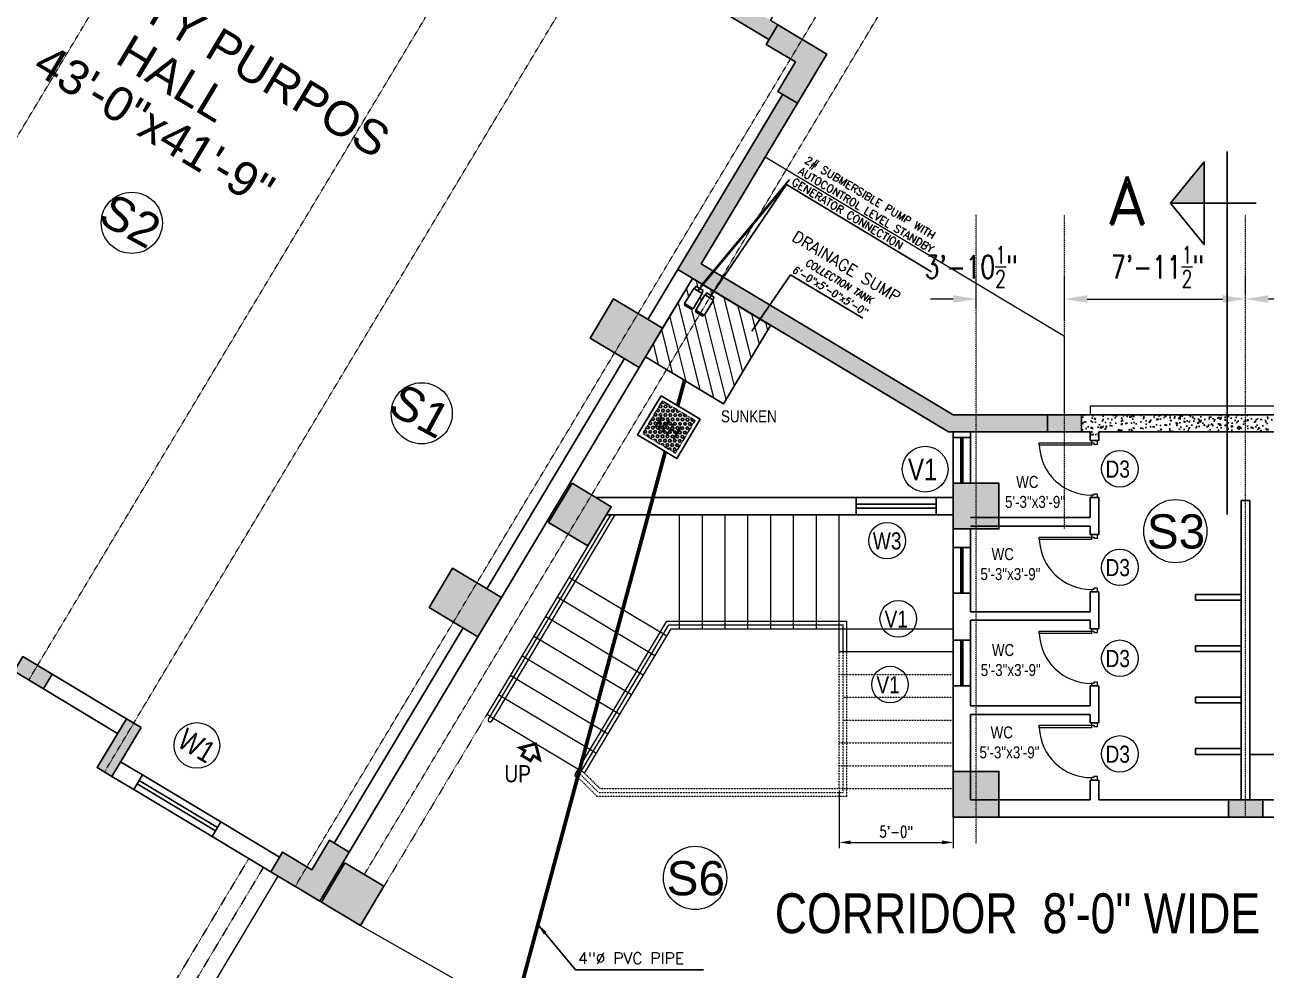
# Model space of a CAD drawing. Header units: inches. Extents: x -110725 to 51121, y 8404 to 44825.
# Drawn here: x -61074 to -60421, y 23431 to 23928 of the extents above; entities that cross this region are included whole.
import ezdxf

# ---------------------------------------------------------------- set-up
doc = ezdxf.new("R2010")
doc.units = ezdxf.units.IN
doc.header["$LTSCALE"] = 0.1
doc.header["$MEASUREMENT"] = 0
doc.linetypes.add('CENTER', pattern=[2, 1.25, -0.25, 0.25, -0.25])
doc.linetypes.add('DASHED', pattern=[0.75, 0.5, -0.25])
doc.layers.get('0').update_dxf_attribs({"color": 1, "lineweight": 0})
doc.layers.get('Defpoints').update_dxf_attribs({"lineweight": 0})
for name, color, linetype in [('COL', 6, 'Continuous'), ('Column Hatch', 7, 'Continuous'), ('GF', 1, 'Continuous'), ('GFW', 5, 'Continuous'), ('SEWER WAIST', 6, 'CENTER')]:
    doc.layers.add(name, color=color, linetype=linetype)
for name, color, linetype, lineweight in [('dim', 252, 'Continuous', 0), ('DOOR', 32, 'Continuous', 0), ('GRID', 8, 'CENTER', 0), ('stair', 5, 'Continuous', 0), ('terj block plan', 30, 'Continuous', 0), ('TEXT', 3, 'Continuous', 0)]:
    doc.layers.add(name, color=color, linetype=linetype, lineweight=lineweight)
doc.styles.add('as', font='arial.ttf')
doc.styles.add('ATIF', font='arial.ttf')
doc.styles.add('ROMAND', font='romand.shx')
doc.styles.add('ROMANS', font='arial.ttf', dxfattribs={"width": 0.8, "height": 15})
doc.styles.add('SPACE NAME', font='romand.shx')
doc.styles.add('WORKING', font='romans.shx', dxfattribs={"width": 0.75})
doc.dimstyles.new('1-8', dxfattribs={"dimtxt": 6, "dimasz": 6, "dimexe": 3, "dimexo": 1, "dimgap": 2, "dimtad": 1, "dimdec": 1, "dimzin": 3, "dimdsep": 46, "dimlunit": 4, "dimtxsty": 'WORKING', "dimcen": 2, "dimdle": 3, "dimadec": 0, "dimazin": 0, "dimtfac": 0.75, "dimtdec": 1, "dimtofl": 0, "dimtmove": 1, "dimatfit": 0, "dimfxl": 4, "dimtolj": 1, "dimtzin": 0, "dimlwd": -1, "dimlwe": -1, "dimarcsym": 1})
doc.dimstyles.new('PLAN DIM', dxfattribs={"dimtxt": 7, "dimasz": 3, "dimexe": 2, "dimexo": 2, "dimgap": 2, "dimtad": 1, "dimdec": 0, "dimzin": 0, "dimdsep": 46, "dimlunit": 4, "dimtxsty": 'SPACE NAME', "dimblk": 'ARCHTICK', "dimcen": 0.09, "dimclrd": 256, "dimclre": 256, "dimclrt": 256, "dimadec": 0, "dimazin": 0, "dimtfac": 1, "dimtdec": 0, "dimtofl": 0, "dimtmove": 2, "dimatfit": 3, "dimfxl": 0.18, "dimtolj": 1, "dimtzin": 0, "dimarcsym": 0})
pattern_1 = [(50, (-288339.702, -27914.9043), (7.17260183, -0.62752135), [0.75, -8.25]), (355, (-288339.702, -27914.904), (-1.38751334, 7.52192134), [0.6, -6.6]), (100.4514, (-288339.104, -27914.9566), (5.78509382, 6.89439542), [0.6374019, -7.01142112]), (46.1842, (-288339.702, -27912.904), (10.6724105, -1.65519014), [1.125, -12.375]), (96.6356, (-288338.812, -27913.042), (9.34662706, 9.7411787), [0.9561029, -10.51713]), (351.1842, (-288339.702, -27912.904), (9.34661945, 9.741186), [0.9, -9.9]), (21, (-288338.702, -27913.4043), (5.96907052, -4.0261889), [0.75, -8.25]), (326, (-288338.702, -27913.404), (2.43315332, 7.25150045), [0.6, -6.6]), (71.4514, (-288338.2044, -27913.74), (8.40222629, 3.22530497), [0.6374019, -7.01142112]), (37.5, (-288339.7018, -27914.9043), (0.121598553, 3.328938538), [0, -6.52, 0, -6.7, 0, -6.625]), (7.5, (-288339.702, -27914.9043), (2.630695374, 3.94411712), [0, -3.82, 0, -6.37, 0, -2.525]), (327.5, (-288341.9318, -27914.9043), (5.338224362, -0.225548717), [0, -2.5, 0, -7.8, 0, -10.35]), (317.5, (-288342.932, -27914.9043), (5.83186169, 1.00104982), [0, -3.25, 0, -5.18, 0, -7.35])]

# ---------------------------------------------------------------- blocks, each defined once
blk = doc.blocks.new('D2')
for p, q in [((-3, 34.85), (-1.5, 34.85)), ((-3, 1.85), (-3, 34.85)), ((-1.5, 34.85), (-1.5, 1.85)), ((-34.5, 1.88), (-36, 1.88)), ((-36, 1.88), (-36, -1.88)), ((-34.5, 0.38), (-34.5, 1.88)), ((-33.75, 0.38), (-34.5, 0.38)), ((-33.75, -1.88), (-33.75, 0.38)), ((-1.5, 1.85), (-3, 1.85)), ((-2.25, 0.38), (-2.25, -1.88)), ((-1.5, 0.38), (-2.25, 0.38)), ((0, 1.88), (-1.5, 1.88)), ((-1.5, 1.88), (-1.5, 0.38)), ((0, -1.88), (0, 1.88)), ((-36, -1.88), (-33.75, -1.88)), ((-2.25, -1.88), (0, -1.88))]:
    blk.add_line(p, q)
blk.add_arc((-1.5, 1.88), 33, 92.60525, 180)
blk = doc.blocks.new('*D2883')
at = {"layer": 'Defpoints', "color": 0, "transparency": 16777216}
for p in [(-60646.04, 23526.47), (-60586.04, 23526.47), (-60586.04, 23498.17)]:
    blk.add_point(p, dxfattribs=at)
at = {"layer": 'dim', "color": 0, "transparency": 16777216}
for p, q in [((-60646.04, 23525.47), (-60646.04, 23495.17)), ((-60586.04, 23525.47), (-60586.04, 23495.17)), ((-60640.04, 23498.17), (-60592.04, 23498.17))]:
    blk.add_line(p, q, dxfattribs=at)
for points in [[(-60640.04, 23499.17), (-60640.04, 23497.17), (-60646.04, 23498.17)], [(-60592.04, 23499.17), (-60592.04, 23497.17), (-60586.04, 23498.17)]]:
    blk.add_solid(points, dxfattribs=at)
at = {"layer": 'dim', "color": 0, "transparency": 16777216, "insert": (-60616.04, 23503.74), "char_height": 6, "attachment_point": 5, "style": 'WORKING'}
blk.add_mtext('\\A1;5\'-0"', dxfattribs=at)
blk = doc.blocks.new('*D2917')
at = {"layer": 'Defpoints', "color": 0, "transparency": 16777216}
for p in [(-60432.29, 23783.84), (-60432.29, 23774.45), (-60356.54, 23763.45)]:
    blk.add_point(p, dxfattribs=at)
at = {"layer": 'dim', "color": 0, "transparency": 16777216}
for p, q in [((-60432.29, 23786.45), (-60432.29, 23795.84)), ((-60356.54, 23775.45), (-60356.54, 23795.84)), ((-60368.54, 23783.84), (-60420.29, 23783.84))]:
    blk.add_line(p, q, dxfattribs=at)
for points in [[(-60420.29, 23785.84), (-60420.29, 23781.84), (-60432.29, 23783.84)], [(-60368.54, 23785.84), (-60368.54, 23781.84), (-60356.54, 23783.84)]]:
    blk.add_solid(points, dxfattribs=at)
at = {"layer": 'dim', "color": 0, "transparency": 16777216, "insert": (-60386.07, 23797.35), "char_height": 12, "attachment_point": 5, "style": 'WORKING'}
blk.add_mtext('\\A1;6\'-4"', dxfattribs=at)
blk = doc.blocks.new('*D2918')
at = {"layer": 'Defpoints', "color": 0, "transparency": 16777216}
for p in [(-60432.29, 23783.84), (-60432.29, 23774.45), (-60527.55, 23760.62)]:
    blk.add_point(p, dxfattribs=at)
at = {"layer": 'dim', "color": 0, "transparency": 16777216}
for p, q in [((-60527.55, 23772.62), (-60527.55, 23795.84)), ((-60432.29, 23786.45), (-60432.29, 23795.84)), ((-60515.55, 23783.84), (-60444.29, 23783.84))]:
    blk.add_line(p, q, dxfattribs=at)
for points in [[(-60515.55, 23785.84), (-60515.55, 23781.84), (-60527.55, 23783.84)], [(-60444.29, 23785.84), (-60444.29, 23781.84), (-60432.29, 23783.84)]]:
    blk.add_solid(points, dxfattribs=at)
at = {"layer": 'dim', "color": 0, "transparency": 16777216, "insert": (-60478.52, 23800.71), "char_height": 12, "attachment_point": 5, "style": 'WORKING'}
blk.add_mtext('\\A1;7\'-11{\\H0.75x;\\S1/2;}"', dxfattribs=at)
blk = doc.blocks.new('*D2919')
at = {"layer": 'Defpoints', "color": 0, "transparency": 16777216}
for p in [(-60574.04, 23783.84), (-60574.04, 23767.37), (-60527.55, 23760.62)]:
    blk.add_point(p, dxfattribs=at)
at = {"layer": 'dim', "color": 0, "transparency": 16777216}
for p, q in [((-60574.04, 23779.37), (-60574.04, 23795.84)), ((-60527.55, 23772.62), (-60527.55, 23795.84)), ((-60586.04, 23783.84), (-60598.04, 23783.84)), ((-60515.55, 23783.84), (-60503.55, 23783.84))]:
    blk.add_line(p, q, dxfattribs=at)
for points in [[(-60586.04, 23785.84), (-60586.04, 23781.84), (-60574.04, 23783.84)], [(-60515.55, 23785.84), (-60515.55, 23781.84), (-60527.55, 23783.84)]]:
    blk.add_solid(points, dxfattribs=at)
at = {"layer": 'dim', "color": 0, "transparency": 16777216, "insert": (-60576.58, 23800.71), "char_height": 12, "attachment_point": 5, "style": 'WORKING'}
blk.add_mtext('\\A1;3\'-10{\\H0.75x;\\S1/2;}"', dxfattribs=at)
blk = doc.blocks.new('_ArchTick')
at = {"color": 0, "linetype": 'ByBlock', "const_width": 0.15}
blk.add_lwpolyline([(-0.5, -0.5), (0.5, 0.5)], dxfattribs=at)
blk = doc.blocks.new('Ar')
at = {"const_width": 1.5}
blk.add_lwpolyline([(-4.5, 0), (-4.5, 3), (-1.5, 3), (-1.5, 6), (4.5, 0), (-1.5, -6), (-1.5, -2.25), (-4.5, -2.25)], close=True, dxfattribs=at)

msp = doc.modelspace()

# ---------------------------------------------------------------- hatches: boundary and pattern name
at = {"layer": 'Column Hatch'}
h = msp.add_hatch(color=256, dxfattribs=at)
h.dxf.hatch_style = 1
h.paths.add_polyline_path([(-60668.0449, 23886.83629), (-60678.35753, 23893.01933), (-60669.10824, 23908.46117), (-60684.53492, 23917.70139), (-60678.36876, 23927.99626), (-60652.62685, 23912.57821)])
h = msp.add_hatch(color=256, dxfattribs=at)
h.dxf.hatch_style = 1
h.paths.add_polyline_path([(-60738.95066, 23768.4523), (-60764.68755, 23783.86698), (-60777.0193, 23763.27746), (-60751.2824, 23747.86278)])
h = msp.add_hatch(color=256, dxfattribs=at)
h.dxf.hatch_style = 1
h.paths.add_polyline_path([(-60518.543, 23722.9645), (-60536.54905, 23722.9645), (-60536.54905, 23713.9645), (-60518.543, 23713.9645)])
h = msp.add_hatch(color=256, dxfattribs=at)
h.dxf.hatch_style = 1
h.paths.add_polyline_path([(-60766, 23674.63685), (-60786.58923, 23686.96906), (-60798.92144, 23666.37982), (-60778.33221, 23654.04761)])
h = msp.add_hatch(color=256, dxfattribs=at)
h.dxf.hatch_style = 1
h.paths.add_polyline_path([(-60562.043, 23686.96906), (-60586.043, 23686.96906), (-60586.043, 23662.96906), (-60562.043, 23662.96906)])
h = msp.add_hatch(color=256, dxfattribs=at)
h.dxf.hatch_style = 1
h.paths.add_polyline_path([(-60849.46978, 23642.31496), (-60861.80152, 23621.72544), (-60836.06463, 23606.31077), (-60823.73289, 23626.90028)])
h = msp.add_hatch(color=256, dxfattribs=at)
h.dxf.hatch_style = 1
h.paths.add_polyline_path([(-61060.03067, 23586.58897), (-61075.47789, 23595.84104), (-61080.10237, 23588.12002), (-61064.65515, 23578.86795)])
h = msp.add_hatch(color=256, dxfattribs=at)
h.dxf.hatch_style = 1
h.paths.add_polyline_path([(-61013.27865, 23558.58683), (-61020.99971, 23563.21123), (-61036.41439, 23537.47434), (-61028.69332, 23532.84994)])
h = msp.add_hatch(color=256, dxfattribs=at)
h.dxf.hatch_style = 1
h.paths.add_polyline_path([(-60562.043, 23535.4645), (-60586.043, 23535.4645), (-60586.043, 23511.4645), (-60562.043, 23511.4645)])
h = msp.add_hatch(color=256, dxfattribs=at)
h.dxf.hatch_style = 1
h.paths.add_polyline_path([(-60423.28998, 23520.4645), (-60441.29602, 23520.4645), (-60441.29602, 23511.4645), (-60423.28998, 23511.4645)])
h = msp.add_hatch(color=256, dxfattribs=at)
h.dxf.hatch_style = 1
h.paths.add_polyline_path([(-60423.28998, 23520.4645), (-60441.29602, 23520.4645), (-60441.29602, 23511.4645), (-60423.28998, 23511.4645)])
h = msp.add_hatch(color=256, dxfattribs=at)
h.dxf.hatch_style = 1
h.paths.add_polyline_path([(-60903.91226, 23493.08548), (-60914.2088, 23499.25257), (-60923.45708, 23483.81169), (-60938.89912, 23493.06066), (-60945.07222, 23482.76162), (-60919.33031, 23467.34357)])
h = msp.add_hatch(color=256, dxfattribs=at)
h.dxf.hatch_style = 1
h.paths.add_polyline_path([(-60885.54165, 23475.08941), (-60906.11836, 23487.40522), (-60918.45057, 23466.81598), (-60897.87779, 23454.49363)])
at = {"layer": 'GF'}
h = msp.add_hatch(dxfattribs=at)
h.set_pattern_fill('AR-CONC', color=252, style=0)
h.set_pattern_definition(pattern_1)
h.paths.add_polyline_path([(-60762.01462, 23978.09547), (-60766.63943, 23970.37372), (-60682.99324, 23920.27524), (-60678.36876, 23927.99626)])
h.paths.add_polyline_path([(-60819.55091, 23988.09506), (-60824.17539, 23980.37404), (-60785.14134, 23956.99806), (-60780.51694, 23964.71913)])
h.paths.add_polyline_path([(-60949.95068, 24066.17821), (-60954.57516, 24058.45719), (-60839.63192, 23989.61058), (-60835.00743, 23997.33159)])
h.paths.add_polyline_path([(-60965.39487, 24075.43534), (-61004.42884, 24098.81127), (-61009.05341, 24091.0903), (-60970.01936, 24067.71432)])
h.paths.add_polyline_path([(-61084.97583, 24171.53228), (-61089.60031, 24163.81126), (-61005.98423, 24113.72961), (-61001.35966, 24121.45059)])
h.paths.add_polyline_path([(-61118.41511, 24156.58338), (-61126.13613, 24161.20786), (-61196.0167, 24044.53558), (-61188.29563, 24039.91117)])
h.paths.add_polyline_path([(-61200.62759, 24019.32179), (-61208.34866, 24023.94619), (-61279.77126, 23904.69934), (-61272.0502, 23900.07494)])
h = msp.add_hatch(dxfattribs=at)
h.set_pattern_fill('AR-CONC', color=252, style=0)
h.set_pattern_definition(pattern_1)
h.paths.add_polyline_path([(-60536.54905, 23722.9645), (-60586.03539, 23722.9645), (-60718.63403, 23802.38412), (-60668.0449, 23886.83629), (-60675.76592, 23891.46078), (-60730.97999, 23799.28786), (-60588.5245, 23713.9645), (-60536.54905, 23713.9645)])
msp.add_hatch(color=252, dxfattribs=at).paths.add_polyline_path([(-60454.01649, 23834.21323), (-60471.76464, 23834.21323), (-60454.01649, 23855.9594)])
h = msp.add_hatch(dxfattribs=at)
h.set_pattern_fill('AR-CONC', color=252, style=0)
h.set_pattern_definition(pattern_1)
h.paths.add_polyline_path([(-60432.293, 23722.9645), (-60518.543, 23722.9645), (-60518.543, 23713.9645), (-60514.043, 23713.9645), (-60514.043, 23709.45994), (-60509.543, 23709.45994), (-60509.543, 23713.95994), (-60432.293, 23713.95994)])
h = msp.add_hatch(dxfattribs=at)
h.set_pattern_fill('AR-CONC', color=252, style=0)
h.set_pattern_definition(pattern_1)
h.paths.add_polyline_path([(-60365.543, 23722.9645), (-60432.293, 23722.9645), (-60432.293, 23713.95994), (-60365.543, 23713.95994)])
at = {"layer": 'SEWER WAIST'}
h = msp.add_hatch(dxfattribs=at)
h.set_pattern_fill('HEX', color=256, scale=6, angle=-31, style=0)
h.set_pattern_definition([(329, (-262209.2484, 68762.5323), (0.669054085, 1.113492987), [0.75, -1.5]), (89, (-262209.2484, 68762.5323), (-1.298840256, 0.022671341), [0.75, -1.5]), (29, (-262208.6055, 68762.146), (-0.629786171, 1.136164328), [0.75, -1.5])])
h.paths.add_polyline_path([(-60721.90814, 23719.95484), (-60739.05149, 23730.2556), (-60749.35225, 23713.11226), (-60732.2089, 23702.8115)])
at = {"layer": 'TEXT'}
h = msp.add_hatch(dxfattribs=at)
h.set_pattern_fill('ANSI31', color=8, scale=48, angle=-31, style=0)
h.set_pattern_definition([(104, (-34065.68, -17491.149), (5.82177436, 1.4515314), [])])
h.paths.add_polyline_path([(-60723.25358, 23794.66014), (-60682.10954, 23769.93831), (-60706.83137, 23728.79428), (-60747.9754, 23753.51611)])
h.paths.add_polyline_path([(-60717.743, 23774.79529), (-60717.35117, 23775.44739), (-60717.05504, 23775.26946), (-60712.24433, 23783.27583), (-60712.54046, 23783.45376), (-60711.75681, 23784.75798), (-60715.6523, 23787.09862), (-60716.43595, 23785.79441), (-60716.73208, 23785.97234), (-60721.54279, 23777.96597), (-60721.24666, 23777.78804), (-60721.63849, 23777.13593)], flags=16)
h.paths.add_polyline_path([(-60722.86682, 23778.76153), (-60718.05611, 23786.7679), (-60718.35224, 23786.94583), (-60717.56859, 23788.25005), (-60721.46408, 23790.59069), (-60722.24773, 23789.28648), (-60722.54386, 23789.46441), (-60727.35457, 23781.45804), (-60727.05844, 23781.28011), (-60727.45027, 23780.628), (-60723.55478, 23778.28736), (-60723.16295, 23778.93946)], flags=16)

# ---------------------------------------------------------------- linework, layer by layer
at = {"layer": 'COL', "color": 5}
msp.add_line((-60751.2824, 23747.86278), (-60738.95066, 23768.4523), dxfattribs=at)
at = {"layer": 'COL', "linetype": 'Continuous'}
for points in [[(-60668.0449, 23886.83629), (-60678.35753, 23893.01933), (-60669.10824, 23908.46117), (-60684.55008, 23917.71047), (-60678.36876, 23927.99626), (-60652.62685, 23912.57821), (-60668.0449, 23886.83629)], [(-60903.91226, 23493.08548), (-60914.2088, 23499.25257), (-60923.45708, 23483.81169), (-60938.89912, 23493.06066), (-60945.07222, 23482.76162), (-60919.33031, 23467.34357), (-60903.91226, 23493.08548)]]:
    msp.add_lwpolyline(points, dxfattribs=at)
for points in [[(-60738.95903, 23768.45731), (-60764.69593, 23783.87199), (-60777.02767, 23763.28248), (-60751.29078, 23747.8678)], [(-60518.543, 23722.9645), (-60536.54905, 23722.9645), (-60536.54905, 23713.9645), (-60518.543, 23713.9645)], [(-60823.74954, 23626.91025), (-60849.48643, 23642.32493), (-60861.81818, 23621.73542), (-60836.08128, 23606.32074)], [(-61060.03067, 23586.58897), (-61075.47789, 23595.84104), (-61080.10237, 23588.12002), (-61064.65515, 23578.86795)], [(-60423.28998, 23520.4645), (-60441.29602, 23520.4645), (-60441.29602, 23511.4645), (-60423.28998, 23511.4645)], [(-60423.28998, 23520.4645), (-60441.29602, 23520.4645), (-60441.29602, 23511.4645), (-60423.28998, 23511.4645)]]:
    msp.add_lwpolyline(points, close=True, dxfattribs=at)
at = {"layer": 'COL'}
for points in [[(-60786.58923, 23686.96906), (-60766, 23674.63685), (-60778.33221, 23654.04761), (-60798.92144, 23666.37982)], [(-60586.043, 23686.96906), (-60562.043, 23686.96906), (-60562.043, 23662.96906), (-60586.043, 23662.96906)], [(-61013.27865, 23558.58683), (-61020.99971, 23563.21123), (-61036.41439, 23537.47434), (-61028.69332, 23532.84994)], [(-60586.043, 23535.4645), (-60562.043, 23535.4645), (-60562.043, 23511.4645), (-60586.043, 23511.4645)], [(-60906.13481, 23487.41507), (-60885.54558, 23475.08286), (-60897.87779, 23454.49363), (-60918.46702, 23466.82584)]]:
    msp.add_lwpolyline(points, close=True, dxfattribs=at)
at = {"layer": 'GF', "linetype": 'Continuous'}
for p, q in [((-60682.99324, 23920.27524), (-60766.63943, 23970.37372)), ((-61020.99961, 23563.21141), (-61060.03067, 23586.58897)), ((-61025.62401, 23555.49034), (-61064.65515, 23578.86795))]:
    msp.add_line(p, q, dxfattribs=at)
at = {"layer": 'GF'}
for p, q in [((-60746.67868, 23773.08087), (-60675.76565, 23891.46123)), ((-60718.63403, 23802.38412), (-60668.0449, 23886.83629)), ((-60442.043, 23861.39594), (-60442.043, 23670.53306)), ((-60471.76464, 23834.21323), (-60426.76932, 23834.21323)), ((-60586.043, 23722.96906), (-60718.63403, 23802.38412)), ((-60588.5245, 23713.9645), (-60730.97999, 23799.28786)), ((-60738.95761, 23768.45646), (-60723.25897, 23794.66337)), ((-60831.46919, 23631.53381), (-60759.01184, 23752.4922)), ((-60823.74812, 23626.9094), (-60751.29078, 23747.8678)), ((-60536.54905, 23722.9645), (-60586.043, 23722.9645)), ((-60518.543, 23722.9645), (-60365.543, 23722.9645)), ((-60536.54905, 23713.9645), (-60588.5245, 23713.9645)), ((-60586.043, 23686.96906), (-60586.043, 23713.9645)), ((-60577.043, 23686.96906), (-60577.043, 23713.96906)), ((-60518.543, 23713.9645), (-60514.043, 23713.9645)), ((-60514.043, 23713.95994), (-60514.043, 23709.45994)), ((-60509.543, 23713.95994), (-60509.543, 23709.45994)), ((-60365.543, 23713.95994), (-60509.543, 23713.95994)), ((-60514.043, 23709.45994), (-60509.543, 23709.45994)), ((-60774.06761, 23679.46906), (-60637.043, 23679.46906)), ((-60637.043, 23670.46906), (-60637.043, 23679.46906)), ((-60595.043, 23679.46906), (-60586.043, 23679.46906)), ((-60595.043, 23670.46906), (-60595.043, 23679.46906)), ((-60514.043, 23679.45994), (-60514.043, 23668.9645)), ((-60514.043, 23679.45994), (-60509.543, 23679.45994)), ((-60509.543, 23679.45994), (-60509.543, 23659.9645)), ((-60430.043, 23677.9645), (-60434.543, 23677.9645)), ((-60434.543, 23677.9645), (-60434.543, 23520.4645)), ((-60430.043, 23677.9645), (-60430.043, 23520.4645)), ((-60768.49635, 23670.46906), (-60637.043, 23670.46906)), ((-60595.043, 23670.46906), (-60586.043, 23670.46906)), ((-60514.043, 23668.9645), (-60577.043, 23668.9645)), ((-60586.043, 23662.96906), (-60586.043, 23511.4645)), ((-60514.043, 23664.4645), (-60577.043, 23664.4645)), ((-60577.043, 23662.96906), (-60577.043, 23619.4645)), ((-60514.043, 23664.4645), (-60514.043, 23659.9645)), ((-60514.043, 23659.9645), (-60509.543, 23659.9645)), ((-60514.043, 23629.9645), (-60514.043, 23619.4645)), ((-60514.043, 23629.9645), (-60509.543, 23629.9645)), ((-60509.543, 23629.9645), (-60509.543, 23610.4645)), ((-60577.043, 23619.4645), (-60514.043, 23619.4645)), ((-60577.043, 23614.9645), (-60514.043, 23614.9645)), ((-60577.043, 23614.9645), (-60577.043, 23569.9645)), ((-60514.043, 23614.9645), (-60514.043, 23610.4645)), ((-60911.633, 23497.71042), (-60843.80235, 23610.94514)), ((-60903.91226, 23493.08548), (-60836.08128, 23606.32074)), ((-60514.043, 23610.4645), (-60509.543, 23610.4645)), ((-60514.043, 23580.4645), (-60514.043, 23569.9645)), ((-60514.043, 23580.4645), (-60509.543, 23580.4645)), ((-60509.543, 23580.4645), (-60509.543, 23560.9645)), ((-60577.043, 23569.9645), (-60514.043, 23569.9645)), ((-60577.043, 23565.4645), (-60514.043, 23565.4645)), ((-60577.043, 23565.4645), (-60577.043, 23520.4645)), ((-60514.043, 23565.4645), (-60514.043, 23560.9645)), ((-60514.043, 23560.9645), (-60509.543, 23560.9645)), ((-61012.48475, 23533.64051), (-61024.04805, 23540.6003)), ((-61017.11159, 23525.92091), (-61028.6749, 23532.8807)), ((-61017.11159, 23525.92091), (-61012.48475, 23533.64051)), ((-60514.043, 23530.9645), (-60509.543, 23530.9645)), ((-60514.043, 23530.9645), (-60514.043, 23520.4645)), ((-60509.543, 23530.9645), (-60509.543, 23520.4645)), ((-60577.043, 23520.4645), (-60514.043, 23520.4645)), ((-60509.543, 23520.4645), (-60434.543, 23520.4645)), ((-60430.043, 23520.4645), (-60307.043, 23520.4645)), ((-60975.94037, 23501.24439), (-60971.31352, 23508.964)), ((-60940.44066, 23490.4891), (-60971.31352, 23508.964)), ((-60586.043, 23511.4645), (-60298.043, 23511.4645)), ((-60945.06751, 23482.7695), (-60975.94037, 23501.24439))]:
    msp.add_line(p, q, dxfattribs=at)
msp.add_lwpolyline([(-60471.76464, 23834.21323), (-60454.01649, 23855.9594), (-60454.01649, 23812.46706)], close=True, dxfattribs=at)
at = {"layer": 'GFW'}
for p, q in [((-60586.043, 23710.97821), (-60577.043, 23710.97821)), ((-60595.043, 23679.46906), (-60637.043, 23679.46906)), ((-60637.043, 23675.96906), (-60595.043, 23675.96906)), ((-60637.043, 23673.96906), (-60595.043, 23673.96906)), ((-60637.043, 23670.46906), (-60595.043, 23670.46906)), ((-60586.043, 23653.22136), (-60577.043, 23653.22136)), ((-60586.043, 23629.2122), (-60577.043, 23629.2122)), ((-60458.543, 23628.4645), (-60434.543, 23628.4645)), ((-60458.543, 23628.4645), (-60458.543, 23625.4645)), ((-60458.543, 23625.4645), (-60434.543, 23625.4645)), ((-60586.043, 23604.46908), (-60577.043, 23604.46908)), ((-60458.543, 23601.4645), (-60434.543, 23601.4645)), ((-60458.543, 23601.4645), (-60458.543, 23598.4645)), ((-60458.543, 23598.4645), (-60434.543, 23598.4645)), ((-60586.043, 23580.45992), (-60577.043, 23580.45992)), ((-60458.543, 23574.4645), (-60434.543, 23574.4645)), ((-60458.543, 23574.4645), (-60458.543, 23571.4645)), ((-60458.543, 23571.4645), (-60434.543, 23571.4645)), ((-60458.543, 23547.4645), (-60434.543, 23547.4645)), ((-60458.543, 23547.4645), (-60458.543, 23544.4645)), ((-60458.543, 23544.4645), (-60434.543, 23544.4645)), ((-60430.043, 23544.4645), (-60307.043, 23544.4645)), ((-61015.31226, 23528.92298), (-60974.14104, 23504.24646)), ((-61014.28407, 23530.63845), (-60973.11285, 23505.96193)), ((-60971.31352, 23508.964), (-61012.48475, 23533.64051)), ((-61017.11159, 23525.92091), (-60975.94037, 23501.24439))]:
    msp.add_line(p, q, dxfattribs=at)
at = {"layer": 'GFW', "linetype": 'DASHED'}
for p, q in [((-60956.63048, 23489.7028), (-61041.42063, 23348.14127)), ((-60948.91114, 23485.07551), (-60987.45401, 23420.72619))]:
    msp.add_line(p, q, dxfattribs=at)
at = {"layer": 'GFW', "const_width": 2}
for points in [[(-60581.543, 23710.97821), (-60581.543, 23686.96906)], [(-60581.543, 23653.22136), (-60581.543, 23629.2122)], [(-60581.543, 23604.46908), (-60581.543, 23580.45992)]]:
    msp.add_lwpolyline(points, dxfattribs=at)
at = {"layer": 'GRID'}
for p, q in [((-61202.76533, 23661.58869), (-60799.96808, 24334.09713)), ((-61072.37876, 23583.49398), (-60668.0441, 24258.56928)), ((-61032.55386, 23535.16214), (-60617.42831, 24228.25386)), ((-60932.20127, 23475.0526), (-60517.07637, 24168.14322)), ((-60895.83627, 23481.25552), (-60503.02054, 24137.06012)), ((-60574.043, 23497.76799), (-60574.043, 23828.10564)), ((-60527.54602, 23662.96906), (-60527.54602, 23828.10564)), ((-60432.293, 23511.4645), (-60432.293, 23828.10564))]:
    msp.add_line(p, q, dxfattribs=at)
at = {"layer": 'SEWER WAIST', "linetype": 'Continuous'}
for points in [[(-60682.10954, 23769.93831), (-60723.25358, 23794.66014), (-60747.9754, 23753.51611), (-60706.83137, 23728.79428)], [(-60718.05611, 23786.7679), (-60722.54386, 23789.46441), (-60727.35457, 23781.45804), (-60722.86682, 23778.76153)], [(-60717.56859, 23788.25005), (-60721.46408, 23790.59069), (-60722.24773, 23789.28648), (-60718.35224, 23786.94583)], [(-60712.24433, 23783.27583), (-60716.73208, 23785.97234), (-60721.54279, 23777.96597), (-60717.05504, 23775.26946)], [(-60711.75681, 23784.75798), (-60715.6523, 23787.09862), (-60716.43595, 23785.79441), (-60712.54046, 23783.45376)], [(-60723.55478, 23778.28736), (-60727.45027, 23780.628), (-60727.05844, 23781.28011), (-60723.16295, 23778.93946)], [(-60717.743, 23774.79529), (-60721.63849, 23777.13593), (-60721.24666, 23777.78804), (-60717.35117, 23775.44739)], [(-60739.73575, 23733.00002), (-60719.16373, 23720.6391), (-60731.52465, 23700.06709), (-60752.09666, 23712.428)]]:
    msp.add_lwpolyline(points, close=True, dxfattribs=at)
at = {"layer": 'SEWER WAIST', "const_width": 2}
for points in [[(-60731.01404, 23727.75948), (-60727.40339, 23741.1552)], [(-60837.3295, 23333.32298), (-60737.50899, 23703.66284)]]:
    msp.add_lwpolyline(points, dxfattribs=at)
at = {"layer": 'SEWER WAIST'}
msp.add_lwpolyline([(-60739.05149, 23730.2556), (-60721.90814, 23719.95484), (-60732.2089, 23702.8115), (-60749.35225, 23713.11226)], close=True, dxfattribs=at)
msp.add_lwpolyline([(-60739.05149, 23730.2556), (-60721.90814, 23719.95484), (-60732.2089, 23702.8115), (-60749.35225, 23713.11226)], close=True, dxfattribs=at)
at = {"layer": 'stair'}
for p, q in [((-60830.52775, 23563.00936), (-60766.16504, 23670.46906)), ((-60828.81197, 23561.9817), (-60763.83374, 23670.46906)), ((-60730.043, 23610.46906), (-60730.043, 23670.46906)), ((-60718.043, 23610.46906), (-60718.043, 23670.46906)), ((-60706.043, 23610.46906), (-60706.043, 23670.46906)), ((-60694.043, 23610.46906), (-60694.043, 23670.46906)), ((-60682.043, 23610.46906), (-60682.043, 23670.46906)), ((-60670.043, 23610.46906), (-60670.043, 23670.46906)), ((-60658.043, 23610.46906), (-60658.043, 23670.46906)), ((-60646.043, 23598.46906), (-60646.043, 23670.46906)), ((-60778.33221, 23654.04761), (-60831.45035, 23565.38072)), ((-60736.80648, 23606.60855), (-60788.27994, 23637.43845)), ((-60742.97246, 23596.31385), (-60794.44592, 23627.14376)), ((-60749.13844, 23586.01916), (-60800.6119, 23616.84906)), ((-60785.00337, 23533.92388), (-60736.76104, 23614.46906)), ((-60783.28759, 23532.89622), (-60735.62764, 23612.46906)), ((-60736.76104, 23614.46906), (-60642.043, 23614.46906)), ((-60735.62764, 23612.46906), (-60644.043, 23612.46906)), ((-60644.043, 23598.46906), (-60644.043, 23612.46906)), ((-60642.043, 23598.46906), (-60642.043, 23614.46906)), ((-60755.30442, 23575.72447), (-60806.77788, 23606.55437)), ((-60779.96834, 23534.5457), (-60734.49423, 23610.46906)), ((-60734.49423, 23610.46906), (-60586.043, 23610.46906)), ((-60761.4704, 23565.42978), (-60812.94386, 23596.25968)), ((-60646.043, 23598.46906), (-60586.043, 23598.46906)), ((-60767.63638, 23555.13509), (-60819.10984, 23585.96499)), ((-60773.80236, 23544.84039), (-60825.2834, 23575.67484)), ((-60779.96834, 23534.5457), (-60831.45035, 23565.38072))]:
    msp.add_line(p, q, dxfattribs=at)
at = {"layer": 'stair', "linetype": 'DASHED'}
for p, q in [((-60646.043, 23526.46906), (-60646.043, 23598.46906)), ((-60644.043, 23524.46906), (-60644.043, 23598.46906)), ((-60642.043, 23522.46906), (-60642.043, 23598.46906)), ((-60646.043, 23586.46906), (-60586.043, 23586.46906)), ((-60644.043, 23574.46906), (-60586.043, 23574.46906)), ((-60831.45035, 23565.38072), (-60885.54165, 23475.08941)), ((-60644.043, 23562.46906), (-60586.043, 23562.46906)), ((-60646.043, 23550.46906), (-60586.043, 23550.46906)), ((-60782.48585, 23534.23479), (-60772.72012, 23524.46906)), ((-60779.96834, 23534.5457), (-60771.89169, 23526.46906)), ((-60646.043, 23538.46906), (-60586.043, 23538.46906)), ((-60785.00337, 23533.92388), (-60773.54855, 23522.46906)), ((-60773.54855, 23522.46906), (-60642.043, 23522.46906)), ((-60772.72012, 23524.46906), (-60644.043, 23524.46906)), ((-60771.89169, 23526.46906), (-60646.043, 23526.46906)), ((-60646.043, 23526.46906), (-60586.043, 23526.46906))]:
    msp.add_line(p, q, dxfattribs=at)
at = {"layer": 'stair'}
for centre in [(-60829.66986, 23562.49553), (-60784.14548, 23533.41005)]:
    msp.add_arc(centre, 1, 149.08060506, 329.08060506, dxfattribs=at)
at = {"layer": 'terj block plan', "linetype": 'Continuous'}
msp.add_lwpolyline([(-60370.04335, 23727.48036), (-60514.043, 23727.48036), (-60514.043, 23722.9645), (-60527.54602, 23722.9645), (-60527.54905, 23764.06481), (-60685.066, 23858.42172), (-60652.62685, 23912.57821), (-60682.2372, 23930.31324), (-60642.15642, 23997.23353), (-60634.43543, 23992.60917), (-60625.18662, 24008.05131), (-61039.52587, 24256.21282), (-61088.85387, 24173.85502), (-61193.07528, 24236.27817), (-61459.75559, 23791.02994), (-61351.64907, 23726.29677), (-61449.56183, 23571.62046), (-61035.228, 23323.44989), (-60941.15646, 23480.42359), (-60897.85976, 23454.49043), (-60808.043, 23403.4645)], dxfattribs=at)
at = {"layer": 'TEXT'}
for centre, radius in [((-61018.17172, 23823.88497), 16.08225), ((-60865.64155, 23723.76879), 16.08225), ((-60469.22446, 23661.80448), 16.6286), ((-60721.85188, 23479.49924), 16.6286)]:
    msp.add_circle(centre, radius, dxfattribs=at)
at = {"layer": 'TEXT', "linetype": 'Continuous'}
for centre, radius in [((-60600.83492, 23694.38407), 12.02213), ((-60498.41284, 23694.57232), 9.61771), ((-60620.82237, 23656.78841), 9.61771), ((-60498.41284, 23642.77445), 9.61771), ((-60614.98276, 23615.69722), 9.61771), ((-60498.41284, 23594.96088), 9.61771), ((-60619.3018, 23581.16131), 9.61771), ((-60983.91906, 23549.16025), 12.02213), ((-60498.41284, 23544.67658), 9.61771)]:
    msp.add_circle(centre, radius, dxfattribs=at)

# ---------------------------------------------------------------- block references
at = {"layer": 'Column Hatch', "rotation": 58.99999999999997}
msp.add_blockref('Ar', (-60808.02702, 23546.10596), dxfattribs=at)
at = {"layer": 'DOOR', "xscale": 0.8333333333333333, "yscale": 0.8333333333333333, "zscale": 0.8333333333333333, "rotation": 90.00000000047643}
for p in [(-60511.793, 23709.45994), (-60511.793, 23659.9645), (-60511.793, 23610.4645), (-60511.793, 23560.9645)]:
    msp.add_blockref('D2', p, dxfattribs=at)

# ---------------------------------------------------------------- texts
at = {"layer": 'SEWER WAIST', "color": 3, "style": 'ROMAND'}
msp.add_text('MH', height=7.2, rotation=329, dxfattribs=at).set_placement((-60744.23499, 23717.03913))
at = {"layer": 'SEWER WAIST', "insert": (-60783.43683, 23440.2399), "char_height": 6, "width": 95.1097867, "attachment_point": 1, "style": 'ROMAND'}
msp.add_mtext('4"%%C PVC PIPE ', dxfattribs=at)
at = {"layer": 'TEXT', "style": 'as'}
for s, p in [('HALL', (-61027.71445, 23908.38517)), ('43\'-0"x41\'-9"', (-61071.14447, 23903.54141))]:
    msp.add_text(s, height=18, rotation=329, dxfattribs=at).set_placement(p)
at = {"layer": 'TEXT', "style": 'ROMAND'}
msp.add_text('A', height=25.2, dxfattribs=at).set_placement((-60505.40305, 23823.12166))
at = {"layer": 'TEXT', "linetype": 'Continuous', "style": 'ROMAND'}
msp.add_text('DRAINAGE SUMP', height=6, rotation=329, dxfattribs=at).set_placement((-60671.44706, 23814.91579))
msp.add_text('DRAINAGE SUMP', height=6, rotation=329, dxfattribs=at).set_placement((-60671.44706, 23814.91579))
at = {"layer": 'TEXT', "style": 'ROMAND', "oblique": 9, "width": 0.9}
for s, p in [('COLLECTION TANK', (-60664.17829, 23801.90615)), ('COLLECTION TANK', (-60664.17829, 23801.90615)), ('6\'-0"x5\'-0"x5\'-0"', (-60671.0895, 23798.20591)), ('6\'-0"x5\'-0"x5\'-0"', (-60671.0895, 23798.20591))]:
    msp.add_text(s, height=3.744, rotation=329, dxfattribs=at).set_placement(p)
at = {"layer": 'TEXT', "linetype": 'Continuous', "style": 'ROMANS', "width": 0.8}
for s, height, p in [('V1', 11.25, (-60609.83305, 23688.60146)), ('D3', 9, (-60505.9572, 23689.94623)), ('W3', 9, (-60628.36672, 23652.16232)), ('D3', 9, (-60505.9572, 23638.14836)), ('V1', 9, (-60622.18126, 23611.07114)), ('D3', 9, (-60505.9572, 23590.3348)), ('V1', 9, (-60626.5003, 23576.53523)), ('D3', 9, (-60505.9572, 23540.05049))]:
    msp.add_text(s, height=height, dxfattribs=at).set_placement(p)
msp.add_text('W1', height=11.25, rotation=329, dxfattribs=at).set_placement((-60994.98079, 23549.06063))
at = {"layer": 'TEXT', "insert": (-61050.5259, 23974.90573), "char_height": 18, "width": 215.957043, "attachment_point": 1, "rotation": 329, "style": 'as'}
msp.add_mtext('MULTY PURPOS', dxfattribs=at)
at = {"layer": 'TEXT', "linetype": 'Continuous', "insert": (-60662.48013, 23859.08263), "char_height": 4, "width": 119.927965, "attachment_point": 1, "rotation": 329, "style": 'ROMAND'}
msp.add_mtext('2# SUBMERSIBLE PUMP WITH AUTOCONTROL LEVEL STANDBY \\PGENERATOR CONNECTION', dxfattribs=at)
msp.add_mtext('2# SUBMERSIBLE PUMP WITH AUTOCONTROL LEVEL STANDBY \\PGENERATOR CONNECTION', dxfattribs=at)
at = {"layer": 'TEXT', "char_height": 18, "attachment_point": 1, "rotation": 331.47549871, "style": 'ATIF'}
for s, insert in [('\\pxqc;S2', (-61032.36833, 23842.57683)), ('\\pxqc;S1', (-60880.08906, 23742.69637))]:
    msp.add_mtext_dynamic_manual_height_columns(s, width=40.4611724, gutter_width=15, heights=[0], dxfattribs=dict(at, insert=insert))
at = {"layer": 'TEXT', "attachment_point": 1}
for s, width, gutter_width, insert, char_height, style in [('{\\fArial CYR|b0|i0|c0|p34;SUNKEN}', 1135.5, 30, (-60708.2526, 23725.30482), 6.3, 'ROMANS'), ('{\\fArial CYR|b0|i0|c0|p34;   WC\\P5\'-3"x3\'-9"}', 1135.5, 30, (-60558.82048, 23690.84054), 6.3, 'ROMANS'), ('S3', 29.5717298, 15, (-60484.24775, 23670.65602), 18, 'ATIF'), ('{\\fArial CYR|b0|i0|c0|p34;   WC\\P5\'-3"x3\'-9"}', 1135.5, 30, (-60571.75387, 23652.88189), 6.3, 'ROMANS'), ('{\\fArial CYR|b0|i0|c0|p34;   WC\\P5\'-3"x3\'-9"}', 1135.5, 30, (-60571.59618, 23602.438), 6.3, 'ROMANS'), ('{\\fArial CYR|b0|i0|c0|p34;   WC\\P5\'-3"x3\'-9"}', 1135.5, 30, (-60572.26315, 23559.14605), 6.3, 'ROMANS'), ('UP', 1135.5, 30, (-60822.16661, 23538.77235), 9, 'ROMANS'), ('S6', 29.5717298, 15, (-60736.87517, 23488.35078), 18, 'ATIF'), ('{\\fArial CYR|b0|i0|c204|p34;CORRIDOR\\fArial CYR|b0|i0|c0|p34;  8\'-0" WIDE}', 1135.5, 30, (-60679.9158, 23471.39422), 21, 'ROMANS')]:
    msp.add_mtext_dynamic_manual_height_columns(s, width=width, gutter_width=gutter_width, heights=[0], dxfattribs=dict(at, insert=insert, char_height=char_height, style=style))

# ---------------------------------------------------------------- dimensions: what is measured, and where the dimension line sits
at = {"layer": 'dim'}
for base, p1, p2, picture, middle in [((-60574.043, 23783.83598), (-60527.54602, 23760.62494), (-60574.043, 23767.37151), '*D2919', (-60576.57531, 23788.2108)), ((-60432.293, 23783.83598), (-60356.53998, 23763.45433), (-60432.293, 23774.44586), '*D2917', (-60386.06927, 23788.2108))]:
    dim = msp.add_linear_dim(base=base, p1=p1, p2=p2, angle=180, dimstyle='1-8', override={"dimtxt": 12, "dimasz": 12, "dimexe": 12, "dimexo": 12, "dimtmove": 1, "dimfxl": 4}, dxfattribs=at)
    dim.commit()
    dim.dimension.update_dxf_attribs({"geometry": picture, "text_midpoint": middle, "dimtype": 160})
dim = msp.add_linear_dim(base=(-60432.293, 23783.83598), p1=(-60527.54602, 23760.62494), p2=(-60432.293, 23774.44586), dimstyle='1-8', override={"dimtxt": 12, "dimasz": 12, "dimexe": 12, "dimexo": 12, "dimtmove": 1, "dimfxl": 4}, dxfattribs=at)
dim.commit()
dim.dimension.update_dxf_attribs({"geometry": '*D2918', "text_midpoint": (-60478.51674, 23788.2108), "dimtype": 160})
dim = msp.add_linear_dim(base=(-60586.043, 23498.17203), p1=(-60646.043, 23526.46906), p2=(-60586.043, 23526.46906), dimstyle='1-8', dxfattribs=at)
dim.commit()
dim.dimension.update_dxf_attribs({"geometry": '*D2883', "text_midpoint": (-60616.043, 23503.74346)})

# ---------------------------------------------------------------- leaders
at = {"layer": 'SEWER WAIST', "linetype": 'Continuous'}
msp.add_leader([(-60804.52641, 23455.02435), (-60784.84459, 23431.12874), (-60717.35214, 23431.12874)], dimstyle='1-8', override={"dimasz": 6, "dimgap": 2, "dimtad": 0, "dimfxl": 4}, dxfattribs=at)
at = {"layer": 'TEXT', "linetype": 'Continuous'}
for points in [[(-60720.35086, 23788.15218), (-60673.72296, 23843.97135)], [(-60718.76873, 23790.79369), (-60672.14083, 23846.61286)], [(-60714.26812, 23784.4973), (-60673.72296, 23843.97135), (-60597.54221, 23798.19733)], [(-60714.26812, 23784.4973), (-60673.72296, 23843.97135), (-60597.54221, 23798.19733)], [(-60692.01076, 23766.90547), (-60671.73818, 23796.64249), (-60633.6478, 23773.75549)], [(-60692.01076, 23766.90547), (-60671.73818, 23796.64249), (-60633.6478, 23773.75549)]]:
    msp.add_leader(points, dimstyle='PLAN DIM', override={"dimgap": 2, "dimtad": 0}, dxfattribs=at)

doc.saveas('drawing.dxf')
